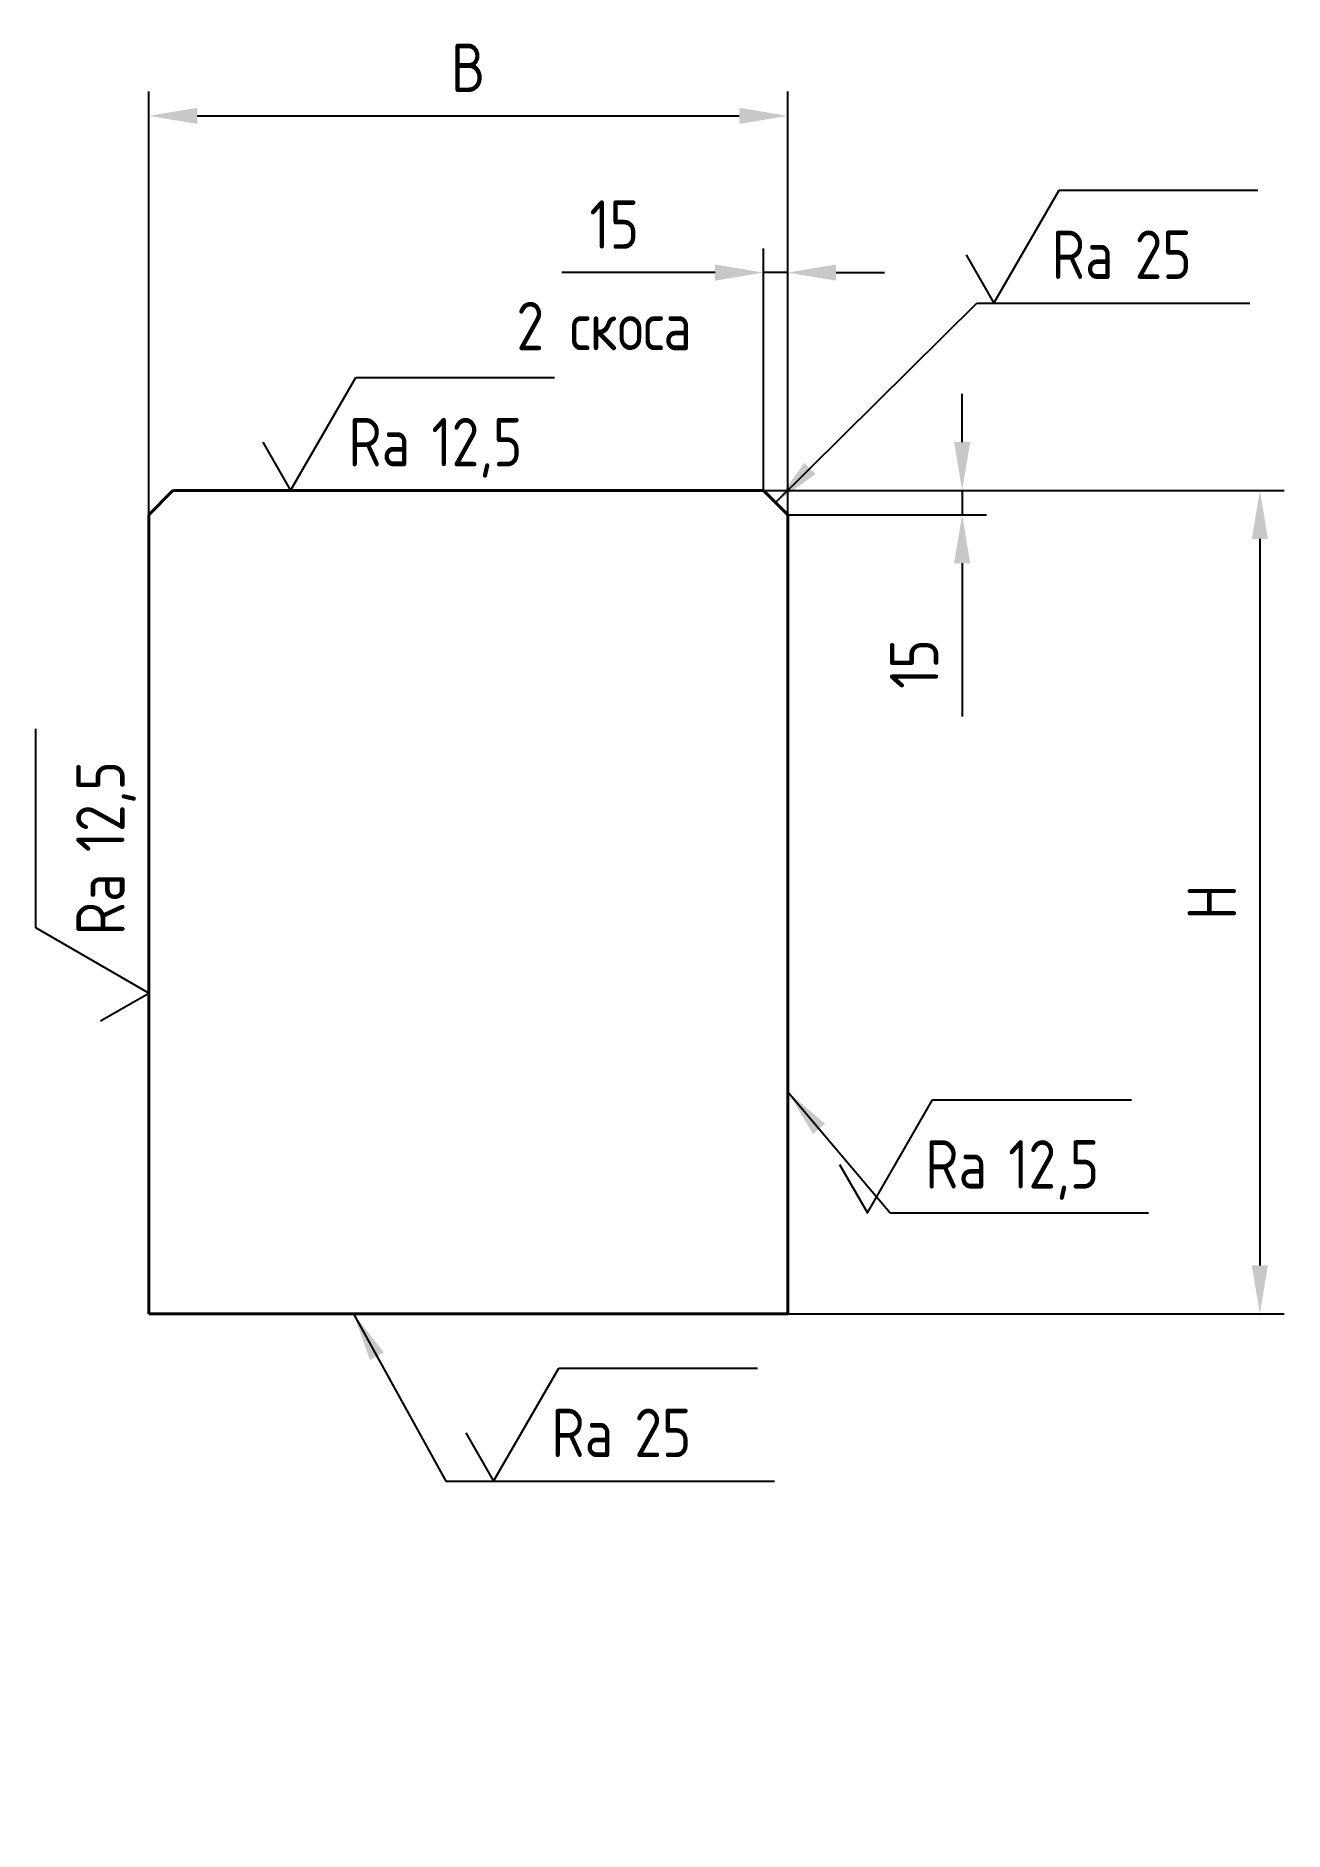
# Model space of a CAD drawing. Header units: millimetres. Extents: x 934 to 1708, y -263 to 849.
import ezdxf

# ---------------------------------------------------------------- set-up
doc = ezdxf.new("R2010")
doc.units = ezdxf.units.MM
for name, color, linetype in [('Cont', 6, 'Continuous'), ('DIM', 7, 'Continuous'), ('Text', 3, 'Continuous')]:
    doc.layers.add(name, color=color, linetype=linetype)
doc.styles.add('Style1', font='romans.shx', dxfattribs={"width": 0.8})
doc.dimstyles.new('LIN_10', dxfattribs={"dimscale": 10, "dimtxt": 3, "dimasz": 3, "dimexe": 1.5, "dimexo": 0, "dimgap": 1.48, "dimtad": 1, "dimdec": 0, "dimzin": 13, "dimdsep": 46, "dimtxsty": 'Style1', "dimcen": 0, "dimclrt": 3, "dimadec": 0, "dimazin": 0, "dimtfac": 1, "dimtdec": 0, "dimtmove": 0, "dimatfit": 3, "dimfxl": 1, "dimtolj": 1, "dimtzin": 13, "dimarcsym": 0})

# ---------------------------------------------------------------- blocks, each defined once
blk = doc.blocks.new('*D18')
at = {"layer": 'DIM', "color": 0, "lineweight": -2, "transparency": 16777216}
for p, q in [((1003.9, 552), (1003.9, 814.1)), ((1399.9, 552), (1399.9, 814.1)), ((1033.9, 799.1), (1369.9, 799.1))]:
    blk.add_line(p, q, dxfattribs=at)
at = {"layer": 'DIM', "color": 0, "transparency": 16777216}
for points in [[(1033.9, 804.1), (1033.9, 794.1), (1003.9, 799.1)], [(1369.9, 804.1), (1369.9, 794.1), (1399.9, 799.1)]]:
    blk.add_solid(points, dxfattribs=at)
at = {"layer": 'DIM', "color": 3, "transparency": 16777216, "insert": (1201.9, 828.9), "char_height": 30, "attachment_point": 5, "style": 'Style1'}
blk.add_mtext('\\A1;B', dxfattribs=at)
blk = doc.blocks.new('*D19')
at = {"layer": 'DIM', "color": 0, "lineweight": -2, "transparency": 16777216}
for p, q in [((1384.9, 567), (1384.9, 717)), ((1399.9, 552), (1399.9, 717)), ((1354.9, 702), (1259.9, 702)), ((1399.9, 702), (1384.9, 702)), ((1429.9, 702), (1459.9, 702))]:
    blk.add_line(p, q, dxfattribs=at)
at = {"layer": 'DIM', "color": 0, "transparency": 16777216}
for points in [[(1354.9, 707), (1354.9, 697), (1384.9, 702)], [(1429.9, 707), (1429.9, 697), (1399.9, 702)]]:
    blk.add_solid(points, dxfattribs=at)
at = {"layer": 'DIM', "color": 3, "transparency": 16777216, "insert": (1292.4, 731.8), "char_height": 30, "attachment_point": 5, "style": 'Style1'}
blk.add_mtext('\\A1;15', dxfattribs=at)
blk = doc.blocks.new('*D20')
at = {"layer": 'DIM', "color": 0, "lineweight": -2, "transparency": 16777216}
for p, q in [((1508, 597), (1508, 627)), ((1384.9, 567), (1523, 567)), ((1508, 567), (1508, 552)), ((1399.9, 552), (1523, 552)), ((1508, 522), (1508, 427))]:
    blk.add_line(p, q, dxfattribs=at)
at = {"layer": 'DIM', "color": 0, "transparency": 16777216}
for points in [[(1503, 597), (1513, 597), (1508, 567)], [(1503, 522), (1513, 522), (1508, 552)]]:
    blk.add_solid(points, dxfattribs=at)
at = {"layer": 'DIM', "color": 3, "transparency": 16777216, "insert": (1478.2, 459.5), "char_height": 30, "attachment_point": 5, "rotation": 90, "style": 'Style1'}
blk.add_mtext('\\A1;15', dxfattribs=at)
blk = doc.blocks.new('*D21')
at = {"layer": 'DIM', "color": 0, "lineweight": -2, "transparency": 16777216}
for p, q in [((1384.9, 567), (1707.5, 567)), ((1692.5, 537), (1692.5, 87)), ((1399.9, 57), (1707.5, 57))]:
    blk.add_line(p, q, dxfattribs=at)
at = {"layer": 'DIM', "color": 0, "transparency": 16777216}
for points in [[(1687.5, 537), (1697.5, 537), (1692.5, 567)], [(1687.5, 87), (1697.5, 87), (1692.5, 57)]]:
    blk.add_solid(points, dxfattribs=at)
at = {"layer": 'DIM', "color": 3, "transparency": 16777216, "insert": (1662.7, 312), "char_height": 30, "attachment_point": 5, "rotation": 90, "style": 'Style1'}
blk.add_mtext('\\A1;H', dxfattribs=at)
blk = doc.blocks.new('sherISO_01')
at = {"layer": 'Text'}
blk.add_line((4.04, 7), (16.36, 7), dxfattribs=at)
blk.add_lwpolyline([(-1.73, 3), (0, 0), (4.04, 7)], dxfattribs=at)
at = {"layer": 'Text', "style": 'Style1', "width": 0.8}
blk.add_text('Ra', height=3, dxfattribs=at).set_placement((3.58, 1.5))
blk.add_attdef('12,5', (8.73, 1.5), '', height=3, dxfattribs=at)

msp = doc.modelspace()

# ---------------------------------------------------------------- linework, layer by layer
at = {"layer": 'Cont', "lineweight": 40}
for p, q in [((1003.9, 552), (1018.9, 567)), ((1384.9, 567), (1018.9, 567)), ((1399.9, 552), (1384.9, 567)), ((1003.9, 552), (1003.9, 57)), ((1399.9, 552), (1399.9, 57)), ((1399.9, 57), (1003.9, 57))]:
    msp.add_line(p, q, dxfattribs=at)
at = {"layer": 'DIM'}
for p, q in [((1517.1, 683.1), (1686.2, 683.1)), ((1481.2, 119.6), (1623.4, 119.6)), ((1188, -46.7), (1391.7, -46.7))]:
    msp.add_line(p, q, dxfattribs=at)

# ---------------------------------------------------------------- block references
at = {"layer": 'DIM', "xscale": 10, "yscale": 10, "zscale": 10}
for p, values in [((1527.7, 683.1), {'12,5': '25'}), ((1091.8, 567), {'12,5': '12,5'}), ((1449.3, 119.6), {'12,5': '12,5'}), ((1217.6, -46.7), {'12,5': '25'})]:
    msp.add_blockref('sherISO_01', p, dxfattribs=at).add_auto_attribs(values)
at = {"layer": 'DIM', "xscale": 10, "yscale": 10, "zscale": 10, "rotation": 90}
msp.add_blockref('sherISO_01', (1003.9, 255.7), dxfattribs=at).add_auto_attribs({'12,5': '12,5'})

# ---------------------------------------------------------------- texts
at = {"layer": 'DIM', "color": 3, "char_height": 30, "attachment_point": 7, "style": 'Style1'}
for insert in [(1481.2, 51.9), (1153.4, -263.4)]:
    msp.add_mtext('\\A1;', dxfattribs=dict(at, insert=insert))
at = {"layer": 'Text', "style": 'Style1', "width": 0.8}
msp.add_text('2 скоса', height=30, dxfattribs=at).set_placement((1231.8, 653.9))

# ---------------------------------------------------------------- dimensions: what is measured, and where the dimension line sits
at = {"layer": 'DIM'}
dim = msp.add_linear_dim(base=(1399.9, 799.1), p1=(1003.9, 552), p2=(1399.9, 552), text='B', dimstyle='LIN_10', dxfattribs=at)
dim.commit()
dim.dimension.update_dxf_attribs({"geometry": '*D18', "text_midpoint": (1201.9, 828.9)})
dim = msp.add_linear_dim(base=(1384.9, 702), p1=(1399.9, 552), p2=(1384.9, 567), dimstyle='LIN_10', dxfattribs=at)
dim.commit()
dim.dimension.update_dxf_attribs({"geometry": '*D19', "text_midpoint": (1292.4, 731.8)})
dim = msp.add_linear_dim(base=(1508, 552), p1=(1384.9, 567), p2=(1399.9, 552), angle=90, dimstyle='LIN_10', dxfattribs=at)
dim.commit()
dim.dimension.update_dxf_attribs({"geometry": '*D20', "text_midpoint": (1478.2, 459.5)})
dim = msp.add_linear_dim(base=(1692.5, 57), p1=(1384.9, 567), p2=(1399.9, 57), angle=90, text='H', dimstyle='LIN_10', dxfattribs=at)
dim.commit()
dim.dimension.update_dxf_attribs({"geometry": '*D21', "text_midpoint": (1662.7, 312)})

# ---------------------------------------------------------------- leaders
for points in [[(1392.4, 559.5), (1517.1, 683.1)], [(1130.8, 57), (1188, -46.7)]]:
    msp.add_leader(points, dimstyle='LIN_10', dxfattribs=at)
at = {"layer": 'DIM', "annotation_type": 0, "has_hookline": 1, "hookline_direction": 0}
msp.add_leader([(1399.9, 194.5), (1463.4, 119.6), (1466.4, 119.6)], dimstyle='LIN_10', dxfattribs=at)

doc.saveas('drawing.dxf')
